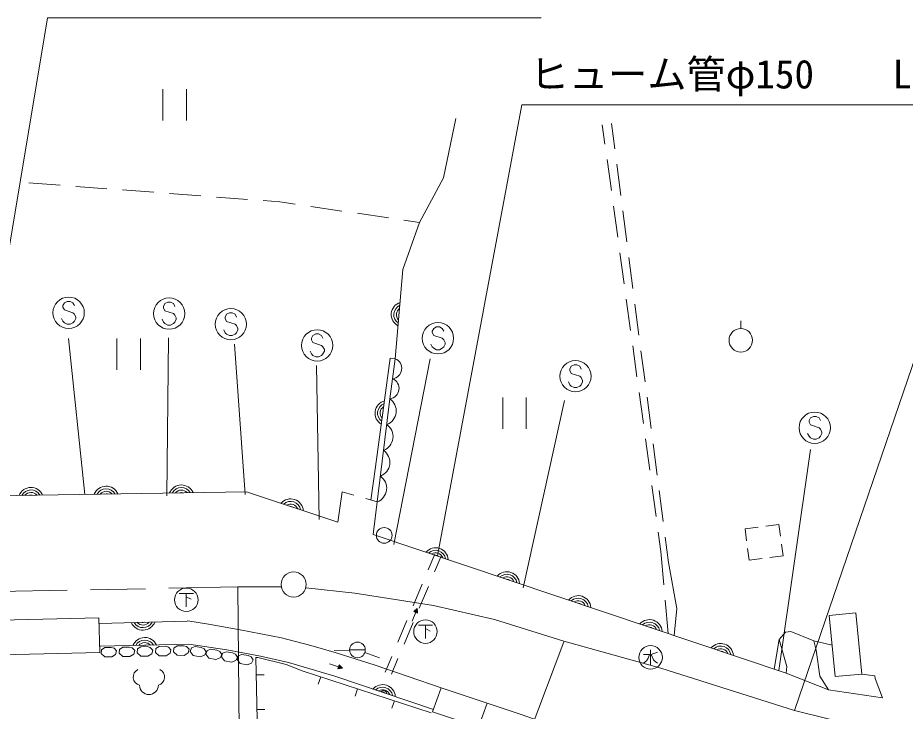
# Model space of a CAD drawing. Units: millimetres, scale not verified. Extents: x 40000 to 680000, y 20000 to 380000.
# Drawn here: x 451511 to 508141, y 274212 to 318476 of the extents above; entities that cross this region are included whole.
import ezdxf
from ezdxf.enums import TextEntityAlignment as Align

# ---------------------------------------------------------------- set-up
doc = ezdxf.new("R2010")
doc.units = ezdxf.units.MM
doc.header["$LTSCALE"] = 1000
doc.linetypes.add('CHAIN', pattern=[18.5, 12, -1.5, 3.5, -1.5])
for name, color, linetype, lineweight in [('M-BGD', 7, 'Continuous', 13), ('M-BMK', 2, 'CHAIN', 13), ('M-BMK-SRVR', 3, 'Continuous', 13), ('M-STR-HTXT', 7, 'Continuous', 13), ('M-STR-STRC', 7, 'Continuous', 13)]:
    doc.layers.add(name, color=color, linetype=linetype, lineweight=lineweight)
doc.styles.add('ＭＳ ゴシック', font='')
doc.styles.get('ＭＳ ゴシック').set_extended_font_data('MS Gothic')

msp = doc.modelspace()

# ---------------------------------------------------------------- linework, layer by layer
at = {"layer": 'M-BGD'}
for p, q in [((460777, 313912), (460777, 311912)), ((462277, 313912), (462277, 311912)), ((488812, 311651), (488982, 310412)), ((489390, 311730), (489600, 310115)), ((489118, 309421), (489390, 307440)), ((489729, 309123), (489987, 307140)), ((452218, 307938), (454212, 307787)), ((455209, 307711), (457203, 307560)), ((458200, 307484), (460195, 307333)), ((461192, 307258), (463186, 307107)), ((464183, 307031), (466177, 306880)), ((467175, 306804), (468224, 306725)), ((468224, 306725), (469223, 306578)), ((470212, 306432), (472191, 306141)), ((489526, 306449), (489798, 304468)), ((473180, 305996), (475159, 305705)), ((490116, 306149), (490374, 304165)), ((476148, 305559), (477147, 305412)), ((489934, 303477), (490206, 301496)), ((490503, 303174), (490762, 301190)), ((454488, 300283), (454397, 300101)), ((454670, 300374), (454488, 300283)), ((454851, 300374), (454670, 300374)), ((455033, 300283), (454851, 300374)), ((455124, 300101), (455033, 300283)), ((460899, 300227), (460808, 300045)), ((461081, 300317), (460899, 300227)), ((461263, 300317), (461081, 300317)), ((461445, 300227), (461263, 300317)), ((461535, 300045), (461445, 300227)), ((490342, 300505), (490614, 298524)), ((490891, 300199), (491149, 298215)), ((454397, 300101), (454397, 300010)), ((454397, 300010), (454488, 299828)), ((454488, 299828), (455033, 299646)), ((455033, 299646), (455124, 299556)), ((460808, 300045), (460808, 299954)), ((460808, 299954), (460899, 299772)), ((460899, 299772), (461445, 299590)), ((461445, 299590), (461535, 299499)), ((465018, 299643), (464836, 299552)), ((465199, 299643), (465018, 299643)), ((465381, 299552), (465199, 299643)), ((454397, 299101), (454306, 299283)), ((454488, 299010), (454397, 299101)), ((454670, 298919), (454488, 299010)), ((455033, 299010), (454851, 298919)), ((455124, 299101), (455033, 299010)), ((455124, 299556), (455215, 299374)), ((455215, 299283), (455124, 299101)), ((455215, 299374), (455215, 299283)), ((460808, 299045), (460717, 299227)), ((460899, 298954), (460808, 299045)), ((461535, 299045), (461445, 298954)), ((461535, 299499), (461626, 299317)), ((461626, 299227), (461535, 299045)), ((461626, 299317), (461626, 299227)), ((464836, 299552), (464745, 299370)), ((464745, 299370), (464745, 299279)), ((464745, 299279), (464836, 299097)), ((464836, 299097), (465381, 298915)), ((465472, 299370), (465381, 299552)), ((497648, 298640), (497648, 299140)), ((454851, 298919), (454670, 298919)), ((461081, 298863), (460899, 298954)), ((461263, 298863), (461081, 298863)), ((461445, 298954), (461263, 298863)), ((464745, 298370), (464654, 298552)), ((465381, 298915), (465472, 298824)), ((465472, 298824), (465563, 298643)), ((465563, 298552), (465472, 298370)), ((465563, 298643), (465563, 298552)), ((478052, 298652), (477961, 298470)), ((477961, 298470), (477961, 298379)), ((478234, 298743), (478052, 298652)), ((478416, 298743), (478234, 298743)), ((478598, 298652), (478416, 298743)), ((478689, 298470), (478598, 298652)), ((457838, 298000), (457838, 296000)), ((459338, 298000), (459338, 296000)), ((464836, 298279), (464745, 298370)), ((465018, 298188), (464836, 298279)), ((465199, 298188), (465018, 298188)), ((465381, 298279), (465199, 298188)), ((465472, 298370), (465381, 298279)), ((470347, 298202), (470256, 298020)), ((470256, 298020), (470256, 297929)), ((470256, 297929), (470347, 297747)), ((470529, 298293), (470347, 298202)), ((470711, 298293), (470529, 298293)), ((470893, 298202), (470711, 298293)), ((470984, 298020), (470893, 298202)), ((477961, 298379), (478052, 298197)), ((478052, 298197), (478598, 298016)), ((478598, 298016), (478689, 297925)), ((478689, 297925), (478779, 297743)), ((470347, 297747), (470893, 297566)), ((470893, 297566), (470984, 297475)), ((470984, 297475), (471075, 297293)), ((477961, 297470), (477870, 297652)), ((478052, 297379), (477961, 297470)), ((478234, 297288), (478052, 297379)), ((478598, 297379), (478416, 297288)), ((478689, 297470), (478598, 297379)), ((478779, 297652), (478689, 297470)), ((478779, 297743), (478779, 297652)), ((490750, 297533), (491022, 295552)), ((470256, 297020), (470166, 297202)), ((470347, 296929), (470256, 297020)), ((470529, 296838), (470347, 296929)), ((470711, 296838), (470529, 296838)), ((470893, 296929), (470711, 296838)), ((470984, 297020), (470893, 296929)), ((471075, 297202), (470984, 297020)), ((471075, 297293), (471075, 297202)), ((478416, 297288), (478234, 297288)), ((491278, 297224), (491536, 295241)), ((486826, 296234), (486735, 296052)), ((487007, 296324), (486826, 296234)), ((487189, 296324), (487007, 296324)), ((487371, 296234), (487189, 296324)), ((487462, 296052), (487371, 296234)), ((486735, 296052), (486735, 295961)), ((486735, 295961), (486826, 295779)), ((486826, 295779), (487371, 295597)), ((486735, 295052), (486644, 295234)), ((486826, 294961), (486735, 295052)), ((487371, 295597), (487462, 295506)), ((487462, 295052), (487371, 294961)), ((487462, 295506), (487553, 295324)), ((487553, 295234), (487462, 295052)), ((487553, 295324), (487553, 295234)), ((487007, 294870), (486826, 294961)), ((487189, 294870), (487007, 294870)), ((487371, 294961), (487189, 294870)), ((491158, 294561), (491430, 292579)), ((482454, 294230), (482454, 292230)), ((483954, 294230), (483954, 292230)), ((491665, 294249), (491923, 292266)), ((502095, 292944), (502004, 292762)), ((502276, 293034), (502095, 292944)), ((502458, 293034), (502276, 293034)), ((502640, 292944), (502458, 293034)), ((502731, 292762), (502640, 292944)), ((502004, 292762), (502004, 292671)), ((502004, 292671), (502095, 292489)), ((502095, 292489), (502640, 292307)), ((502640, 292307), (502731, 292216)), ((502731, 292216), (502822, 292034)), ((502004, 291762), (501913, 291944)), ((502095, 291671), (502004, 291762)), ((502276, 291580), (502095, 291671)), ((502640, 291671), (502458, 291580)), ((502731, 291762), (502640, 291671)), ((502822, 291944), (502731, 291762)), ((502822, 292034), (502822, 291944)), ((491566, 291589), (491838, 289607)), ((492052, 291274), (492310, 289291)), ((502458, 291580), (502276, 291580)), ((491974, 288617), (492247, 286635)), ((492439, 288299), (492697, 286316)), ((472946, 288000), (472214, 288208)), ((474447, 287573), (473716, 287781)), ((500081, 286130), (499249, 286022)), ((500179, 285378), (500081, 286130)), ((492383, 285645), (492553, 284406)), ((498753, 285957), (497921, 285848)), ((497921, 285848), (498019, 285096)), ((492826, 285324), (493037, 283709)), ((500342, 284130), (500244, 284882)), ((492553, 284406), (492743, 282289)), ((498083, 284600), (498181, 283848)), ((478127, 284237), (477705, 283236)), ((478522, 284104), (478100, 283103)), ((498181, 283848), (499014, 283957)), ((499510, 284021), (500342, 284130)), ((493037, 283709), (493576, 280768)), ((477317, 282314), (476735, 280932)), ((477712, 282181), (477130, 280799)), ((461817, 281738), (462717, 281738)), ((462267, 281738), (462267, 280876)), ((462267, 281513), (462567, 281363)), ((492832, 281293), (493022, 279175)), ((476678, 279963), (476906, 280531)), ((476785, 280580), (477004, 280775)), ((477028, 280482), (476785, 280580)), ((476814, 280606), (476801, 280574)), ((476843, 280632), (476817, 280567)), ((476872, 280658), (476833, 280561)), ((476902, 280684), (476849, 280554)), ((476931, 280710), (476866, 280547)), ((476960, 280736), (476882, 280541)), ((476990, 280762), (476898, 280534)), ((477006, 280755), (476914, 280528)), ((477009, 280716), (476931, 280521)), ((477012, 280677), (476947, 280515)), ((477015, 280638), (476963, 280508)), ((477019, 280599), (476979, 280502)), ((477022, 280560), (476996, 280495)), ((477004, 280775), (477028, 280482)), ((477025, 280521), (477012, 280489)), ((493576, 280768), (493400, 279048)), ((476346, 280010), (475764, 278628)), ((476742, 279877), (476159, 278495)), ((477076, 279709), (477976, 279709)), ((477526, 279709), (477526, 278847)), ((477526, 279484), (477826, 279334)), ((499781, 276905), (500102, 278782)), ((456845, 278133), (456824, 277890)), ((457058, 278273), (456845, 278133)), ((457464, 278282), (457058, 278273)), ((457653, 278233), (457464, 278282)), ((457818, 278062), (457653, 278233)), ((457758, 277830), (457818, 278062)), ((458002, 278159), (457981, 277916)), ((458215, 278300), (458002, 278159)), ((458621, 278309), (458215, 278300)), ((458810, 278259), (458621, 278309)), ((458975, 278088), (458810, 278259)), ((458915, 277856), (458975, 278088)), ((459159, 278186), (459138, 277943)), ((459372, 278326), (459159, 278186)), ((459778, 278335), (459372, 278326)), ((459967, 278286), (459778, 278335)), ((460132, 278114), (459967, 278286)), ((460072, 277883), (460132, 278114)), ((460316, 278212), (460295, 277969)), ((460529, 278352), (460316, 278212)), ((460935, 278361), (460529, 278352)), ((461124, 278312), (460935, 278361)), ((461289, 278141), (461124, 278312)), ((461229, 277909), (461289, 278141)), ((461473, 278238), (461452, 277995)), ((461686, 278378), (461473, 278238)), ((462092, 278387), (461686, 278378)), ((462281, 278338), (462092, 278387)), ((462446, 278167), (462281, 278338)), ((462386, 277935), (462446, 278167)), ((462589, 278254), (462522, 278019)), ((462825, 278351), (462589, 278254)), ((463225, 278283), (462825, 278351)), ((463401, 278199), (463225, 278283)), ((463531, 278000), (463401, 278199)), ((463588, 278085), (463520, 277850)), ((463823, 278182), (463588, 278085)), ((464224, 278115), (463823, 278182)), ((464400, 278031), (464224, 278115)), ((472690, 278115), (471691, 278089)), ((472690, 278129), (473690, 278129)), ((491891, 278136), (491891, 277161)), ((456824, 277890), (457058, 277680)), ((457058, 277680), (457505, 277676)), ((457505, 277676), (457758, 277830)), ((457981, 277916), (458215, 277706)), ((458215, 277706), (458662, 277702)), ((458662, 277702), (458915, 277856)), ((459138, 277943), (459372, 277732)), ((459372, 277732), (459819, 277729)), ((459819, 277729), (460072, 277883)), ((460295, 277969), (460529, 277758)), ((460529, 277758), (460976, 277755)), ((460976, 277755), (461229, 277909)), ((461452, 277995), (461686, 277785)), ((461686, 277785), (462133, 277781)), ((462133, 277781), (462386, 277935)), ((462522, 278019), (462713, 277768)), ((462713, 277768), (463151, 277680)), ((463151, 277680), (463428, 277784)), ((463428, 277784), (463531, 278000)), ((463520, 277850), (463711, 277600)), ((463711, 277600), (464149, 277512)), ((464149, 277512), (464426, 277615)), ((464530, 277831), (464400, 278031)), ((464426, 277615), (464530, 277831)), ((464586, 277916), (464519, 277682)), ((464519, 277682), (464709, 277431)), ((464822, 278014), (464586, 277916)), ((465222, 277946), (464822, 278014)), ((465398, 277862), (465222, 277946)), ((465528, 277663), (465398, 277862)), ((465425, 277446), (465528, 277663)), ((465584, 277748), (465517, 277513)), ((465517, 277513), (465707, 277262)), ((465820, 277845), (465584, 277748)), ((466220, 277777), (465820, 277845)), ((466396, 277693), (466220, 277777)), ((466526, 277494), (466396, 277693)), ((466423, 277278), (466526, 277494)), ((473660, 277957), (474599, 277614)), ((475376, 277706), (474954, 276705)), ((475771, 277573), (475350, 276572)), ((491441, 277836), (491816, 277836)), ((491741, 277611), (491628, 277424)), ((491816, 277836), (491741, 277611)), ((492341, 277986), (491928, 277836)), ((491928, 277836), (492078, 277499)), ((492078, 277499), (492191, 277386)), ((464709, 277431), (465147, 277343)), ((465147, 277343), (465425, 277446)), ((465707, 277262), (466146, 277174)), ((466146, 277174), (466423, 277278)), ((471395, 277231), (471980, 277049)), ((471941, 276924), (472019, 277174)), ((472230, 276971), (471941, 276924)), ((471979, 276930), (471946, 276940)), ((472018, 276936), (471951, 276957)), ((472057, 276943), (471956, 276974)), ((472095, 276949), (471961, 276990)), ((472134, 276955), (471967, 277007)), ((472172, 276962), (471972, 277024)), ((472211, 276968), (471977, 277041)), ((472216, 276985), (471982, 277057)), ((472188, 277012), (471987, 277074)), ((472160, 277039), (471993, 277091)), ((472132, 277066), (471998, 277107)), ((472103, 277093), (472003, 277124)), ((472075, 277120), (472008, 277141)), ((472047, 277147), (472013, 277158)), ((472019, 277174), (472230, 276971)), ((474954, 276705), (475066, 276963)), ((491628, 277424), (491441, 277274)), ((491891, 277161), (491703, 277199)), ((492191, 277386), (492341, 277274)), ((466733, 276529), (467232, 276540)), ((470840, 276413), (470686, 275938)), ((473191, 275649), (473036, 275173)), ((475541, 274885), (475387, 274409)), ((466779, 274316), (467279, 274326))]:
    msp.add_line(p, q, dxfattribs=at)
for points in [[(479467, 312039), (478680, 308252), (477147, 305412), (476093, 302404), (475598, 296708), (475285, 296745), (474336, 289819), (474047, 287687)], [(474447, 287573), (475256, 294154), (475598, 296708)], [(466103, 288226), (443392, 287853), (443407, 292650), (443385, 292650)], [(472214, 288208), (471938, 286274), (466103, 288226)], [(500550, 276647), (474191, 285502), (474447, 287573)], [(456700, 279806), (462318, 279967), (462371, 279974), (463675, 279774), (465702, 279399), (468332, 278894), (470209, 278400), (471837, 277933), (474319, 277147), (478534, 275716)], [(502304, 278705), (500843, 279295), (500505, 279265), (500102, 278782), (500588, 277064), (500548, 276647)], [(503476, 278428), (502304, 278705), (502467, 278106), (502691, 276444), (503250, 275579)], [(478036, 274331), (471745, 276457), (468782, 277318), (467011, 277734), (464861, 278138), (462436, 278484), (456779, 278356), (456733, 278355)], [(467105, 258822), (466709, 277636), (466829, 277638), (468632, 277189), (469665, 276795), (477892, 274121)], [(500550, 276647), (503250, 275579), (506698, 275077)], [(505368, 276589), (506198, 276478), (506221, 276301), (506698, 275077)], [(481464, 274722), (483561, 274023), (484856, 273570), (488949, 272171), (494902, 270180), (494853, 270034)]]:
    msp.add_lwpolyline(points, dxfattribs=at)
for points in [[(505368, 276589), (504980, 280488), (503288, 280320), (503676, 276421)], [(456692, 280168), (448611, 279986), (448660, 277780), (456742, 277962)], [(480908, 273207), (481464, 274722), (478534, 275716), (477980, 274174)]]:
    msp.add_lwpolyline(points, close=True, dxfattribs=at)
for centre, radius in [((454760, 299646), 1000), ((461172, 299590), 1000), ((465109, 298915), 1000), ((478325, 298016), 1000), ((470620, 297566), 1000), ((497648, 297890), 750), ((487098, 295597), 1000), ((502367, 292307), 1000), ((474892, 285438), 500), ((462267, 281326), 750), ((477526, 279297), 750), ((473190, 278129), 500), ((491891, 277649), 750)]:
    msp.add_circle(centre, radius, dxfattribs=at)
for centre, radius, start, end in [((476157, 299529), 812, 107.6588, 242.419), ((476157, 299529), 650, 113.7746, 236.3032), ((476157, 299529), 488, 124.9072, 225.1706), ((476157, 299529), 325, 159.0965, 190.9813), ((475349, 296091), 665, 276.7378, 67.9852), ((475178, 294814), 665, 276.7378, 67.9852), ((475120, 293240), 812, 104.8154, 239.5757), ((474721, 293384), 937, 290.7904, 55.2005), ((475120, 293240), 650, 110.9312, 233.4599), ((475120, 293240), 488, 122.0639, 222.3272), ((475120, 293240), 325, 156.2532, 188.1379), ((474519, 291739), 937, 290.7904, 55.2005), ((474317, 290094), 937, 290.7904, 55.2005), ((474115, 288449), 937, 290.7904, 55.2005), ((452353, 287687), 812, 23.5628, 158.3231), ((452353, 287687), 650, 29.6786, 152.2073), ((457152, 287766), 812, 23.5628, 158.3231), ((457152, 287766), 650, 29.6786, 152.2073), ((457152, 287766), 488, 40.8113, 141.0746), ((461952, 287845), 812, 23.5628, 158.3231), ((461952, 287845), 650, 29.6786, 152.2073), ((461952, 287845), 488, 40.8113, 141.0746), ((452353, 287687), 488, 40.8113, 141.0746), ((452353, 287687), 325, 75.0006, 106.8854), ((457152, 287766), 325, 75.0006, 106.8854), ((461952, 287845), 325, 75.0006, 106.8854), ((468922, 286954), 812, 4.118, 138.8782), ((468922, 286954), 650, 10.2337, 132.7624), ((468922, 286954), 488, 21.3664, 121.6297), ((468922, 286954), 325, 55.5557, 87.4404), ((478171, 283835), 812, 4.0503, 138.8105), ((478171, 283835), 650, 10.1661, 132.6947), ((478171, 283835), 488, 21.2987, 121.5621), ((478171, 283835), 325, 55.488, 87.3728), ((482721, 282307), 812, 4.0503, 138.8105), ((482721, 282307), 650, 10.1661, 132.6947), ((482721, 282307), 488, 21.2987, 121.5621), ((482721, 282307), 325, 55.488, 87.3728), ((487271, 280778), 812, 4.0503, 138.8105), ((487271, 280778), 650, 10.1661, 132.6947), ((487271, 280778), 488, 21.2987, 121.5621), ((487271, 280778), 325, 55.488, 87.3728), ((459500, 280199), 812, 204.2559, 339.0161), ((459500, 280199), 650, 210.3717, 332.9004), ((459500, 280199), 488, 221.5043, 321.7677), ((459500, 280199), 325, 255.6936, 287.5784), ((491821, 279249), 812, 4.0503, 138.8105), ((491821, 279249), 650, 10.1661, 132.6947), ((491821, 279249), 488, 21.2987, 121.5621), ((491821, 279249), 325, 55.488, 87.3728), ((459615, 278107), 812, 23.9153, 158.6756), ((459615, 278107), 650, 30.0311, 152.5598), ((459615, 278107), 488, 41.1638, 141.4271), ((459615, 278107), 325, 75.3531, 107.2378), ((496371, 277721), 812, 4.0503, 138.8105), ((496371, 277721), 650, 10.1661, 132.6947), ((496371, 277721), 488, 21.2987, 121.5621), ((496371, 277721), 325, 55.488, 87.3728), ((459418, 276393), 536, 116.087, 255.3342), ((460347, 276393), 536, 284.6658, 63.913), ((459882, 275875), 600, 180, 0), ((474791, 275098), 812, 3.9451, 138.7053), ((474791, 275098), 650, 10.0608, 132.5895), ((474791, 275098), 488, 21.1935, 121.4569), ((474855, 275323), 203, 3.9451, 138.7053), ((474791, 275098), 325, 55.3828, 87.2676)]:
    msp.add_arc(centre, radius, start, end, dxfattribs=at)
at = {"layer": 'M-BMK'}
for points in [[(563542, 288914), (560435, 289320), (558054, 289528), (554156, 289466), (550190, 288897), (546991, 287946), (543906, 286737), (541490, 285466), (526145, 276366), (524439, 275500), (521195, 274281), (516408, 273149), (513214, 272782), (508788, 272810), (505029, 273282), (501084, 274250), (492552, 276967), (486351, 278688), (481941, 280069), (478042, 280968), (473026, 281752), (469884, 282083)], [(370031, 280390), (375777, 280430), (424165, 281368), (465552, 282143), (468329, 282149)]]:
    msp.add_lwpolyline(points, dxfattribs=at)
at = {"layer": 'M-BMK-SRVR'}
for p, q in [((511074, 303544), (501084, 274250)), ((465552, 282143), (465968, 242145)), ((486352, 278652), (472268, 241214))]:
    msp.add_line(p, q, dxfattribs=at)
msp.add_circle((469115, 282302), 800, dxfattribs=at)
at = {"layer": 'M-STR-HTXT'}
for points in [[(448298, 287933), (453404, 318476), (484904, 318476)], [(478286, 284126), (483683, 312914), (515183, 312914)]]:
    msp.add_lwpolyline(points, dxfattribs=at)
at = {"layer": 'M-STR-STRC'}
for p, q in [((455782, 288056), (454759, 298014)), ((461017, 287956), (461128, 298056)), ((466033, 288037), (465346, 297634)), ((470749, 286456), (470576, 296285)), ((475498, 284845), (477831, 296706)), ((483759, 282096), (486394, 294049)), ((500073, 276807), (502085, 290928))]:
    msp.add_line(p, q, dxfattribs=at)

# ---------------------------------------------------------------- texts
at = {"layer": 'M-STR-HTXT', "style": 'ＭＳ ゴシック'}
msp.add_text('ヒューム管φ150\u3000\u3000L=8.2', height=1833, dxfattribs=at).set_placement((484183, 313414), align=Align.BOTTOM_LEFT)

doc.saveas('drawing.dxf')
